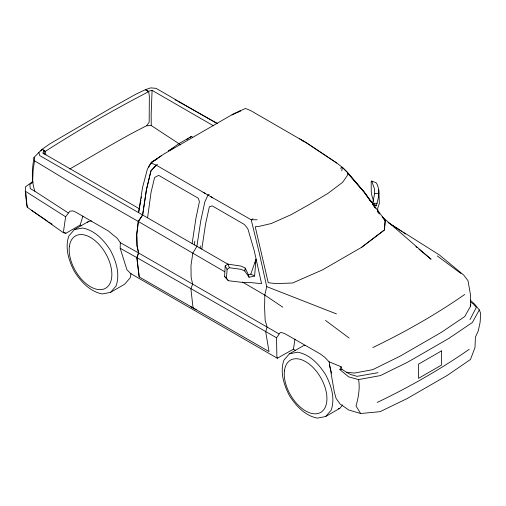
<?xml version="1.0" encoding="UTF-8"?>
<svg xmlns="http://www.w3.org/2000/svg" width="506" height="506" viewBox="0 0 506 506"><rect width="100%" height="100%" fill="white"/><g stroke="black" fill="none" stroke-linecap="round" stroke-linejoin="round"><path stroke-width="0.76" d="M294.998 339.077L293.398 349.21L277.313 358.242L130.662 273.575L126.892 269.66L120.181 248.269L120.314 242.69L117.284 238.32L108.183 230.856L75.748 212.134L72.839 210.882L69.872 211.192L65.616 216.77L63.332 232.665L65.786 233.348L80.131 225.062L82.94 216.068M245.265 269.635L245.309 268.11L241.122 266.105L227.801 264.113L225.189 265.96L224.588 276.447L228.434 280.716L242.387 282.411L249.294 282.462L261.577 283.651L254.24 250.685L247.813 228.706L244.392 224.468L212.261 205.91L209.37 206.745L205.581 223.892L201.793 249.135M68.19 212.899L34.838 191.23C31.22 180.345 32.055 168.479 34.079 157.347L42.011 149.333L50.069 143.723L109.473 108.954L135.602 94.337L145.33 89.689L148.15 91.32L152.091 90.353L151.167 114.261L151.262 125.532L179.232 143.9M32.669 181.199L33.156 169.927L34.535 160.794L34.079 157.347M44.13 154.305L44.262 151.237M63.332 232.665L27.267 207.226L25.3 191.217L25.509 186.828L32.896 181.445M228.434 280.716L226.429 278.433L227.086 269.35L225.189 265.96M418.943 249.18L431.087 259.262L382.239 216.91L385.186 220.502L384.44 229.964L361.632 247.295L322.6 269.831L292.576 283.006L275.878 283.613L268.25 282.721L255.239 226.758L259.521 226.283L271.342 223.5L290.95 214.765L309.653 204.279L327.686 193.558L342.594 182.362L347.274 175.62L347.748 173.349L365.174 193.393L385.186 220.502L384.44 229.964L361.619 247.301M254.613 276.061L255.96 259.3L250.799 274.1L248.427 275.017L249.041 277.231L254.613 276.061L250.799 274.1M205.158 193.412L156.177 165.133L150.883 170.87L146.411 189.731L142.622 214.974L138.157 221.4L136.772 234.423L137.126 245.808L138.657 252.994L136.999 257.687L139.251 276.959M341.816 170.901L342.233 167.22L336.768 163.052L307.243 143.287L250.66 110.58L245.543 108.467L233.544 113.818L163.406 154.311L151.054 163.021L147.41 169.074L142.547 187.486L138.593 212.646L140.902 199.87M194.26 245.012L194.867 241.141M200.098 248.275L200.376 245.941M147.581 217.839L151.041 192.406L154.602 177.454L158.675 175.373L198.358 198.27L199.408 201.711L195.923 218.32L192.135 243.563M157.556 164.463L156.284 165.196L150.99 170.939L146.449 189.75L142.635 214.987L138.499 221.59L136.715 234.392L136.943 245.701L138.499 252.905L136.765 257.554L139.106 276.877L269.028 351.562L265.688 331.74L267.105 327.123L265.169 320.374L264.594 307.642L264.809 295.08L266.732 286.63L259.173 252.576L251.197 219.775L210.913 196.733M374.895 205.227L376.268 205.822C378.507 198.365 380.537 190.06 376.331 182.875L371.714 181.028L371.183 181.673L371.265 191.761L371.802 195.36L373.675 201.375M131.041 273.455L130.206 277.826L124.653 284.214L110.567 292.348L102.256 293.961C89.796 291.488 80.928 281.69 74.357 271.437C68.759 260.615 64.711 248.041 68.803 236.011L74.357 229.623L88.442 221.489L91.466 220.901M249.041 277.231L244.765 270.976L245.309 268.11L248.427 275.017M141.199 198.358L141.49 196.847M372.682 203.273L374.687 193.418L374.541 189.08L371.714 181.028M255.1 263.025L255.96 259.3M148.72 167.284L149.15 165.759L151.749 162.065L161.199 155.81M470.283 300.128L474.615 304.176L479.302 309.887L472.376 322.48L448.98 338.331L407.849 362.081L380.398 375.585L358.59 379.582L348.704 376.875L339.893 369.677L341.107 366.761L329.083 361.777L324.719 357.249L320.292 353.941L285.295 333.922L282.07 332.663L280.21 332.606L276.542 337.787L276.852 356.034L277.313 358.242M470.004 319.577L476.336 307.433L473.148 303.764L470.529 302.12M389.076 223.184L439.328 254.916L463.692 275.055L467.999 280.678L470.618 295.498L470.675 305.991L464.748 316.547L441.276 332.398L400.227 356.097L372.77 369.646L354.485 373.067L346.37 372.226L341.923 369.298L341.107 366.761M40.929 151.003L42.011 149.333L44.3 150.472L42.77 153.014L139.245 208.712M87.437 222.653L88.442 221.489M110.567 292.348L116.114 285.96C120.207 273.929 116.159 261.355 110.567 250.533C103.989 240.274 95.122 230.483 82.661 228.01L74.357 229.623M305.036 345.37L303.524 345.661L289.432 353.802L283.885 360.183C279.793 372.22 283.841 384.788 289.432 395.616C296.01 405.869 304.878 415.66 317.338 418.133L325.649 416.52L339.735 408.386L342.764 404.901M325.649 416.52L331.196 410.132C335.288 398.102 331.24 385.528 325.649 374.706C319.071 364.453 310.203 354.655 297.743 352.182L289.432 353.802M32.998 182.154L29.854 184.513L30.278 188.599L34.838 191.23M227.086 269.35L229.376 267.718L241.141 269.337L244.765 270.976M192.71 137.246L191.363 136.468L178.744 143.755L168.574 150.858L173.893 147.784M45.837 154.817L45.395 151.294C78.841 129.846 113.452 109.941 148.713 91.643L149.34 96.576L149.175 122.123L146.67 125.722C120.295 138.815 95.299 154.501 69.695 169.017M186.897 139.523L188.175 138.65M189.453 137.777L191.363 136.468M464.698 294.498C435.628 314.688 404.718 332.233 372.821 347.54M469.201 349.33C440.112 369.576 409.171 387.141 377.223 402.434M151.749 162.065L157.214 158.909M238.446 112.009L240.489 110.833L232.039 114.976M209.225 194.285L207.947 195.025L204.816 201.995L200.711 221.078L196.897 246.314L192.805 253.158L190.977 265.637L191.123 277.174L192.647 284.176L190.876 288.705L193.064 307.964M252.956 218.763L251.197 219.775L257.162 219.775M340.449 168.245L342.201 167.233L347.242 172.211L364.137 191.983L371.385 202.343M338.223 408.677L339.735 408.386M339.893 369.677L341.923 369.298M378.026 372.682L356.989 376.337L350.626 374.497L346.37 372.226M329.083 361.777L334.352 392.15L336.073 398.348L340.095 404.009L348.767 409.999L360.658 413.522L380.076 411.675L407.216 398.519L447.355 375.351L470.491 359.475L474.995 347.514L475.406 337.11L478.246 330.956L480.105 322.436L480.7 313.429L479.302 309.887M146.949 125.83L151.262 125.532M373.415 203.279L377.084 203.304M374.687 193.418L378.823 193.57M266.732 286.63L336.439 313.91M151.054 163.021L156.177 165.133M175 99.739L176.379 100.492M177.751 101.238L217.542 123.527M276.542 337.787L136.765 257.554M120.181 248.269L136.999 257.687M120.314 242.69L138.657 252.994M190.452 306.478L196.214 309.761M278.964 333.909L138.499 252.905M138.157 221.4L71.751 183.254L34.535 160.794M293.398 349.21L295.447 350.392M217.257 123.66L156.088 88.348L150.712 87.867L145.33 89.689L148.713 91.643M152.091 90.353L213.462 125.785M178.744 143.755L180.762 144.918M203.134 192.248L212.792 197.814M42.011 149.333L45.395 151.294M228.446 264.524L39.689 155.551L38.854 152.445M299.641 138.859L305.396 142.186L336.8 163.033M138.499 221.59L224.734 271.747M242.393 282.032L264.809 295.08L282.816 307.205M80.131 225.062L81.491 225.866M388.096 222.431L401.593 231.387M25.3 191.217L65.616 216.77M47.507 221.135L31.783 210.547M48.816 222.007L52.08 224.19M64.477 232.475L65.786 233.348M402.877 232.254L405.451 233.987M437.209 255.916L460.979 273.518M325.497 320.412L349.159 338.078M415.907 246.656L417.121 247.668M369.412 199.687L376.268 205.822M342.233 167.22L347.274 172.198L364.105 191.995L370.898 201.717M302.405 140.491L303.474 141.591M224.588 276.447L226.429 278.433M382.226 216.922L385.199 220.496M372.289 203.64L375.458 208.175L372.258 203.659M377.723 211.413L379.538 214.006L377.697 211.432M360.658 413.522L356.041 406.027C358.362 397.463 360.152 388.431 358.59 379.582M227.801 264.113L229.376 267.718M470.257 304.65L470.675 305.991M329.374 364.921L331.645 373.188M27.267 207.226L26.413 202.912L25.85 192.95M378.817 189.851L379.348 203.342L377.723 208.314L377.824 212.02M441.504 350.898L418.57 364.137L418.57 378.33L441.504 365.092L441.504 350.898M69.36 246.675A30.183 17.425 60 0 0 98.683 289.59A30.183 17.425 60 0 0 103.509 250.053A30.183 17.425 60 0 0 69.36 246.675M284.435 370.847A30.183 17.425 60 0 0 313.764 413.763A30.183 17.425 60 0 0 318.59 374.231A30.183 17.425 60 0 0 284.435 370.847"/></g></svg>
